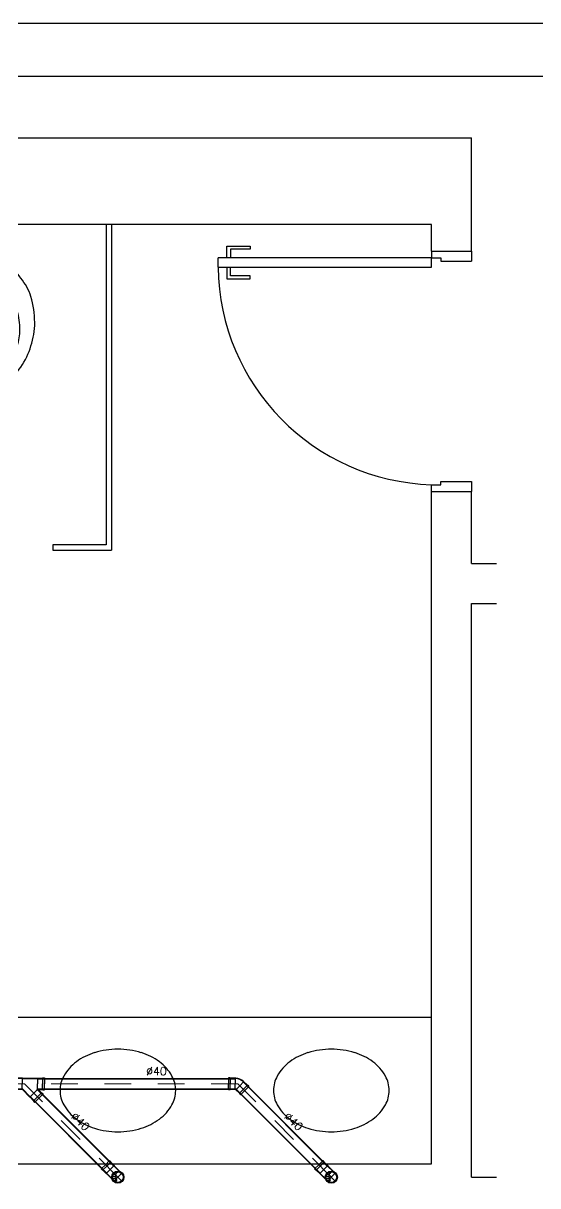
# Model space of a CAD drawing. Header units: millimetres. Extents: x -2485 to 3289, y -257 to 1952.
# Drawn here: x 42.345 to 44.273, y 37.39 to 41.746 of the extents above; entities that cross this region are included whole.
import ezdxf

# ---------------------------------------------------------------- set-up
doc = ezdxf.new("R2010")
doc.units = ezdxf.units.MM
doc.header["$LTSCALE"] = 0.3
doc.linetypes.add('CONTINUO', pattern=[0])
doc.linetypes.add('HID', pattern=[0.37, 0.07, -0.1, 0.03, -0.1, 0.07])
for name, color, linetype in [('PAREDE', 7, 'CONTINUO'), ('SAN', 11, 'Continuous'), ('TEX', 11, 'Continuous'), ('TEXTO', 3, 'Continuous'), ('TUB', 1, 'Continuous')]:
    doc.layers.add(name, color=color, linetype=linetype)
doc.layers.add('PROJETO ESGOTO', color=1, linetype='HID', lineweight=15)
doc.styles.add('ROMANS', font='romans.shx', dxfattribs={"height": 0.03})

# ---------------------------------------------------------------- blocks, each defined once
blk = doc.blocks.new('vs')
at = {"layer": 'SAN'}
for p, q in [((0.1669, 0.0608), (0.1669, 0.0956)), ((0.1033, 0.04), (0.1669, 0.0608)), ((0.1033, 0.04), (0.1033, 0)), ((0.1033, -0.04), (0.1033, 0)), ((0.1033, -0.04), (0.1669, -0.0608)), ((0.1669, -0.0956), (0.1669, -0.0608))]:
    blk.add_line(p, q, dxfattribs=at)
for centre, radius, start, end in [((0.3668, -0.1583), 0.336, 90.0033, 106.7766), ((0.3667, -0.102), 0.2798, 71.601, 89.9864), ((0.3376, -0.0421), 0.2164, 108.2402, 129.1699), ((0.3805, -0.0938), 0.2678, 55.0356, 73.8462), ((0.3142, -0.0363), 0.1977, 124.9644, 138.1402), ((0.3733, -0.0455), 0.1653, 107.7554, 128.0493), ((0.3947, -0.1284), 0.2508, 90, 106.6532), ((0.3946, -0.0506), 0.173, 69.9171, 89.9758), ((0.401, -0.0653), 0.185, 54.1651, 73.3468), ((0.4207, -0.0363), 0.1977, 30.64, 55.0356), ((0.3797, 0), 0.152, 163.0933, 196.9067), ((0.3508, -0.0253), 0.1357, 125.8349, 149.1749), ((0.4299, -0.0253), 0.1357, 30.8251, 54.1651), ((0.4772, 0), 0.0821, 327.4372, 32.5628), ((0.482, 0), 0.1264, 0, 30.64), ((0.482, 0), 0.1264, 329.36, 0), ((0.3508, 0.0253), 0.1357, 210.8251, 234.1651), ((0.3733, 0.0455), 0.1653, 231.9507, 252.2446), ((0.401, 0.0653), 0.185, 286.6532, 305.8349), ((0.4299, 0.0253), 0.1357, 305.8349, 329.1749), ((0.4207, 0.0363), 0.1977, 304.9644, 329.36), ((0.3142, 0.0363), 0.1977, 221.8598, 235.0356), ((0.3376, 0.0421), 0.2164, 230.8301, 251.7598), ((0.3947, 0.1284), 0.2508, 253.3468, 270), ((0.3946, 0.0506), 0.173, 270.0242, 290.0829), ((0.3805, 0.0938), 0.2678, 286.1538, 304.9644), ((0.3668, 0.1583), 0.336, 253.2234, 269.9967), ((0.3667, 0.102), 0.2798, 270.0136, 288.399)]:
    blk.add_arc(centre, radius, start, end, dxfattribs=at)
blk = doc.blocks.new('lv-eo')
at = {"layer": 'SAN'}
for centre, radius, start, end in [((0.3036, 0.0551), 0.1691, 119.2992, 143.5673), ((0.275, 0.1061), 0.1107, 90, 119.2992), ((0.275, 0.1061), 0.1107, 60.7008, 90), ((0.2464, 0.0551), 0.1691, 36.4327, 60.7008), ((0.3487, 0.0218), 0.2252, 143.5673, 162.999), ((0.2013, 0.0218), 0.2252, 17.001, 36.4327), ((0.4199, 0), 0.2996, 162.999, 180), ((0.1301, 0), 0.2996, 360, 17.001), ((0.4199, 0), 0.2996, 180, 197.001), ((0.1301, 0), 0.2996, 342.999, 0), ((0.3487, -0.0218), 0.2252, 197.001, 216.4327), ((0.2013, -0.0218), 0.2252, 323.5673, 342.999), ((0.3036, -0.0551), 0.1691, 216.4327, 240.7008), ((0.2464, -0.0551), 0.1691, 299.2992, 323.5673), ((0.275, -0.1061), 0.1107, 240.7008, 270), ((0.275, -0.1061), 0.1107, 270, 299.2992)]:
    blk.add_arc(centre, radius, start, end, dxfattribs=at)
blk = doc.blocks.new('C90C40T')
at = {"layer": 'TUB', "color": 1, "linetype": 'Continuous'}
for p, q in [((-0.0227, 0), (0.0227, 0)), ((0, -0.0227), (0, 0.0227))]:
    blk.add_line(p, q, dxfattribs=at)
at = {"layer": 'TUB', "color": 7}
for p, q in [((-0.0057, 0.0111), (0.003, 0.0198)), ((0.0011, 0.0074), (0.0107, 0.0169)), ((0.0088, 0.0044), (0.0162, 0.0118)), ((0.0133, -0.0017), (0.0195, 0.0045)), ((0.0133, -0.0123), (0.0188, -0.0068))]:
    blk.add_line(p, q, dxfattribs=at)
at = {"layer": 'TUB', "color": 4}
for p, q in [((0.038, 0.0206), (0.0095, 0.0206)), ((0.038, 0.0194), (0.0118, 0.0194)), ((0.038, 0.0206), (0.0388, 0.0212)), ((0.04, 0.0194), (0.038, 0.0194)), ((0.0388, 0.0212), (0.059, 0.0212)), ((0.04, 0.02), (0.04, 0.0194)), ((0.04, 0.02), (0.066, 0.02)), ((0.059, 0.0212), (0.0598, 0.0224)), ((0.0598, 0.0224), (0.066, 0.0224)), ((0.038, -0.0206), (0.0095, -0.0206)), ((0.038, -0.0194), (0.0118, -0.0194)), ((0.04, -0.0194), (0.038, -0.0194)), ((0.038, -0.0206), (0.0388, -0.0212)), ((0.0388, -0.0212), (0.059, -0.0212)), ((0.04, -0.02), (0.04, -0.0194)), ((0.04, -0.02), (0.066, -0.02)), ((0.059, -0.0212), (0.0598, -0.0224)), ((0.0598, -0.0224), (0.066, -0.0224))]:
    blk.add_line(p, q, dxfattribs=at)
at = {"layer": 'TUB', "color": 3}
for p, q in [((0.04, 0.0194), (0.04, 0)), ((0.04, -0.0194), (0.04, 0)), ((0.059, 0.02), (0.059, 0)), ((0.059, -0.02), (0.059, 0)), ((0.066, 0.0224), (0.066, 0)), ((0.066, -0.0224), (0.066, 0))]:
    blk.add_line(p, q, dxfattribs=at)
at = {"layer": 'TUB', "color": 4}
for radius in [0.0227, 0.02]:
    blk.add_circle((0, 0), radius, dxfattribs=at)
for centre, radius, start, end in [((0, 0.0137), 0.0063, 90, 270), ((0, -0.0069), 0.0143, 311.815, 90.1096)]:
    blk.add_arc(centre, radius, start, end, dxfattribs=at)
blk = doc.blocks.new('lv-')
at = {"layer": 'TUB', "rotation": 180}
blk.add_blockref('C90C40T', (0.05, 0), dxfattribs=at)
blk = doc.blocks.new('j45e40')
at = {"layer": 'TUB', "color": 4}
for p, q in [((-0.0212, 0.0071), (-0.0396, -0.0113)), ((-0.0212, 0.0088), (-0.0355, -0.0055)), ((-0.0202, 0.0089), (-0.0212, 0.0088)), ((-0.0212, 0.0071), (-0.0208, 0.0067)), ((-0.0208, 0.0067), (-0.0194, 0.0081)), ((0.008, 0.0206), (0.0088, 0.0212)), ((0.01, 0.0194), (0.008, 0.0194)), ((0.0088, 0.0212), (0.029, 0.0212)), ((0.01, 0.02), (0.01, 0.0194)), ((0.01, 0.02), (0.036, 0.02)), ((0.029, 0.0212), (0.0298, 0.0224)), ((0.0298, 0.0224), (0.036, 0.0224)), ((-0.0369, -0.0052), (-0.0413, -0.0096)), ((-0.0355, -0.0055), (-0.0369, -0.0052)), ((0.0071, -0.0212), (-0.0113, -0.0396)), ((-0.0052, -0.0369), (-0.0096, -0.0413)), ((0.0088, -0.0212), (-0.0055, -0.0355)), ((-0.0055, -0.0355), (-0.0052, -0.0369)), ((0.0067, -0.0208), (0.008, -0.0194)), ((0.0071, -0.0212), (0.0067, -0.0208)), ((0.01, -0.0194), (0.008, -0.0194)), ((0.0088, -0.0212), (0.029, -0.0212)), ((0.01, -0.02), (0.01, -0.0194)), ((0.01, -0.02), (0.036, -0.02)), ((0.029, -0.0212), (0.0298, -0.0224)), ((0.0298, -0.0224), (0.036, -0.0224))]:
    blk.add_line(p, q, dxfattribs=at)
at = {"layer": 'TUB', "color": 3}
for p, q in [((-0.0212, 0.0071), (-0.0071, -0.0071)), ((0.01, 0.02), (0.01, 0)), ((0.029, 0.02), (0.029, 0)), ((0.036, 0.0224), (0.036, 0)), ((-0.0413, -0.0096), (-0.0254, -0.0254)), ((-0.0346, -0.0064), (-0.0205, -0.0205)), ((-0.0096, -0.0413), (-0.0254, -0.0254)), ((-0.0064, -0.0346), (-0.0205, -0.0205)), ((0.0071, -0.0212), (-0.0071, -0.0071)), ((0.01, -0.02), (0.01, 0)), ((0.029, -0.02), (0.029, 0)), ((0.036, -0.0224), (0.036, 0))]:
    blk.add_line(p, q, dxfattribs=at)
at = {"layer": 'TUB', "color": 4, "linetype": 'Continuous'}
for radius in [0.0399, 0.0387]:
    blk.add_arc((0.008, -0.0193), radius, 90, 135, dxfattribs=at)
at = {"layer": 'TUB', "linetype": 'Continuous', "style": 'ROMANS'}
blk.add_text('JJ', height=0.000001, dxfattribs=at).set_placement((0.01, -0.0194))
blk = doc.blocks.new('JS40')
at = {"layer": 'TUB', "color": 4}
for p, q in [((-0.029, 0.0224), (-0.0352, 0.0224)), ((-0.0092, 0.02), (-0.0352, 0.02)), ((-0.0282, 0.0212), (-0.029, 0.0224)), ((-0.008, 0.0212), (-0.0282, 0.0212)), ((-0.0092, 0.02), (-0.0092, 0.0194)), ((-0.0072, 0.0206), (-0.008, 0.0212)), ((0.0471, 0.0206), (0.0479, 0.0212)), ((0.0479, 0.0212), (0.0681, 0.0212)), ((0.0491, 0.02), (0.0751, 0.02)), ((0.0491, 0.02), (0.0491, 0.0194)), ((0.0681, 0.0212), (0.0689, 0.0224)), ((0.0689, 0.0224), (0.0751, 0.0224)), ((-0.0092, -0.02), (-0.0352, -0.02)), ((-0.029, -0.0224), (-0.0352, -0.0224)), ((-0.0282, -0.0212), (-0.029, -0.0224)), ((-0.0079, -0.0212), (-0.0282, -0.0212)), ((-0.0092, -0.0194), (-0.008, -0.0194)), ((-0.0092, -0.02), (-0.0092, -0.0194)), ((0.0491, -0.0216), (0.0468, -0.0194)), ((0.0491, -0.0194), (0.0468, -0.0194)), ((0.0491, -0.02), (0.0491, -0.0194)), ((0.0491, -0.02), (0.0751, -0.02)), ((0.0495, -0.0212), (0.0491, -0.0216)), ((0.0495, -0.0212), (0.0679, -0.0396)), ((0.0512, -0.0212), (0.0681, -0.0212)), ((0.0512, -0.0212), (0.0638, -0.0338)), ((0.0638, -0.0338), (0.0652, -0.0335)), ((0.0652, -0.0335), (0.0696, -0.0379)), ((0.0681, -0.0212), (0.0689, -0.0224)), ((0.0689, -0.0224), (0.0751, -0.0224)), ((0.0194, -0.0485), (0.0195, -0.0495)), ((0.0195, -0.0495), (0.0338, -0.0638)), ((0.0216, -0.0491), (0.0202, -0.0477)), ((0.0212, -0.0495), (0.0216, -0.0491)), ((0.0212, -0.0495), (0.0396, -0.0679)), ((0.0338, -0.0638), (0.0335, -0.0652)), ((0.0335, -0.0652), (0.0379, -0.0696))]:
    blk.add_line(p, q, dxfattribs=at)
at = {"layer": 'TUB', "color": 3}
for p, q in [((-0.0352, 0.0224), (-0.0352, 0)), ((-0.0352, -0.0224), (-0.0352, 0)), ((-0.0282, 0.02), (-0.0282, 0)), ((-0.0092, 0.0194), (-0.0092, 0)), ((-0.0092, -0.0194), (-0.0092, 0)), ((0.0491, 0.0194), (0.0491, 0)), ((0.0491, -0.0194), (0.0491, 0)), ((0.0681, 0.02), (0.0681, 0)), ((0.0751, 0.0224), (0.0751, 0)), ((-0.0282, -0.02), (-0.0282, 0)), ((0.0216, -0.0491), (0.0354, -0.0354)), ((0.0491, -0.0216), (0.0354, -0.0354)), ((0.0629, -0.0346), (0.0488, -0.0488)), ((0.0696, -0.0379), (0.0537, -0.0537)), ((0.0681, -0.02), (0.0681, 0)), ((0.0751, -0.0224), (0.0751, 0)), ((0.0346, -0.0629), (0.0488, -0.0488)), ((0.0379, -0.0696), (0.0537, -0.0537))]:
    blk.add_line(p, q, dxfattribs=at)
at = {"layer": 'TUB', "color": 4, "linetype": 'Continuous'}
for p, q in [((-0.0092, 0.0194), (0.0491, 0.0194)), ((-0.0072, 0.0206), (0.0471, 0.0206)), ((0.0202, -0.0477), (-0.008, -0.0194)), ((0.0194, -0.0485), (-0.0079, -0.0212))]:
    blk.add_line(p, q, dxfattribs=at)
blk = doc.blocks.new('40')
at = {"layer": 'TEX', "color": 9, "style": 'ROMANS'}
blk.add_text('%%c40', height=0.03, dxfattribs=at).set_placement((0, 0))

msp = doc.modelspace()

# ---------------------------------------------------------------- linework, layer by layer
at = {"color": 4, "linetype": 'Continuous'}
msp.add_line((35.532076, 41.746047), (52.152076, 41.746047), dxfattribs=at)
at = {"color": 12, "linetype": 'Continuous'}
msp.add_line((51.952076, 41.546047), (36.032076, 41.546047), dxfattribs=at)
at = {"layer": 'PAREDE'}
for p, q in [((37.49981, 41.316718), (44.02481, 41.316718)), ((44.02481, 40.991718), (44.02481, 41.316718)), ((44.02481, 41.316718), (44.02481, 41.316718)), ((42.67481, 40.991718), (37.49981, 40.991718)), ((43.87481, 40.991718), (38.61481, 40.991718)), ((43.87481, 40.991718), (43.52481, 40.991718)), ((43.87481, 40.891718), (43.87481, 40.991718)), ((44.02481, 40.891718), (44.02481, 40.991718)), ((43.107722, 40.866718), (43.107722, 40.910468)), ((43.107722, 40.910468), (43.195222, 40.910468)), ((43.195222, 40.910468), (43.195222, 40.89953)), ((43.87481, 40.866718), (43.07481, 40.866718)), ((43.07481, 40.831718), (43.07481, 40.866718)), ((43.195222, 40.89953), (43.121722, 40.89953)), ((43.121722, 40.89953), (43.121722, 40.866718)), ((43.87481, 40.891718), (43.87481, 40.866718)), ((43.87481, 40.891718), (44.02481, 40.891718)), ((43.87481, 40.831718), (43.87481, 40.866718)), ((43.87481, 40.866718), (43.90981, 40.866718)), ((43.90981, 40.866718), (43.90981, 40.854218)), ((44.02481, 40.891718), (44.02481, 40.854218)), ((43.07481, 40.831718), (43.87481, 40.831718)), ((43.107722, 40.831718), (43.107722, 40.787968)), ((43.121722, 40.798905), (43.121722, 40.831718)), ((43.90981, 40.854218), (44.02481, 40.854218)), ((43.107722, 40.787968), (43.195222, 40.787968)), ((43.195222, 40.798905), (43.121722, 40.798905)), ((43.195222, 40.787968), (43.195222, 40.798905)), ((43.87481, 39.991718), (43.87481, 40.016718)), ((43.87481, 40.016718), (43.90981, 40.016718)), ((43.90981, 40.016718), (43.90981, 40.029218)), ((43.90981, 40.029218), (44.02481, 40.029218)), ((44.02481, 40.029218), (44.02481, 39.991718)), ((43.87481, 37.471718), (43.87481, 39.991718)), ((43.87481, 39.991718), (44.02481, 39.991718)), ((44.02481, 39.721718), (44.02481, 39.991718)), ((44.02481, 39.721718), (44.118468, 39.721718)), ((44.02481, 37.421718), (44.02481, 39.571718)), ((44.02481, 39.571718), (44.118468, 39.571718)), ((39.099154, 37.471718), (43.87481, 37.471718)), ((44.02481, 37.421718), (44.118468, 37.421718))]:
    msp.add_line(p, q, dxfattribs=at)
msp.add_arc((43.90029, 40.841866), 0.825541, 180.704342, 268.231371, dxfattribs=at)
at = {"layer": 'PROJETO ESGOTO', "linetype": 'HID'}
for p, q in [((39.849154, 37.771718), (43.149154, 37.771718)), ((42.699154, 37.421718), (42.349154, 37.771718)), ((43.499154, 37.421718), (43.149154, 37.771718))]:
    msp.add_line(p, q, dxfattribs=at)
at = {"layer": 'SAN', "linetype": 'CONTINUO'}
for p, q in [((42.65481, 40.991718), (42.65481, 39.791718)), ((42.65481, 40.991718), (42.65481, 39.791718)), ((42.67481, 40.991718), (42.67481, 39.791718)), ((42.67481, 40.991718), (42.67481, 39.771718)), ((42.45481, 39.791718), (42.45481, 39.771718)), ((42.65481, 39.791718), (42.45481, 39.791718)), ((42.45481, 39.791718), (42.45481, 39.771718)), ((42.65481, 39.791718), (42.45481, 39.791718)), ((42.45481, 39.771718), (42.67481, 39.771718)), ((42.45481, 39.771718), (42.67481, 39.771718)), ((39.099154, 38.021718), (43.87481, 38.021718))]:
    msp.add_line(p, q, dxfattribs=at)
at = {"layer": 'TUB', "color": 4}
for p, q in [((42.398227, 37.791718), (43.139173, 37.791718)), ((42.398227, 37.790518), (43.139173, 37.790518)), ((43.169505, 37.777953), (43.484163, 37.463296)), ((43.170354, 37.778802), (43.485012, 37.464144)), ((42.397803, 37.749656), (42.684163, 37.463296)), ((42.398227, 37.752918), (43.139173, 37.752918)), ((42.398227, 37.751718), (43.139173, 37.751718)), ((42.398651, 37.750505), (42.685012, 37.464144)), ((43.14207, 37.750518), (43.456728, 37.43586)), ((43.142918, 37.751366), (43.457576, 37.436708)), ((42.370367, 37.72222), (42.656728, 37.43586)), ((42.371216, 37.723069), (42.657576, 37.436708))]:
    msp.add_line(p, q, dxfattribs=at)

# ---------------------------------------------------------------- block references
at = {"layer": 'PROJETO ESGOTO', "linetype": 'CONTINUO', "rotation": 315.0000000000184}
for name, p in [('j45e40', (43.149154, 37.771718)), ('lv-', (42.663799, 37.457073)), ('lv-', (43.463799, 37.457073))]:
    msp.add_blockref(name, p, dxfattribs=at)
at = {"layer": 'PROJETO ESGOTO', "linetype": 'CONTINUO'}
msp.add_blockref('JS40', (42.349154, 37.771718), dxfattribs=at)
at = {"layer": 'SAN', "linetype": 'CONTINUO'}
for name, p, rotation in [('vs', (42.20981, 40.991718), 270), ('lv-eo', (42.699154, 37.471718), 90), ('lv-eo', (43.499154, 37.471718), 90)]:
    msp.add_blockref(name, p, dxfattribs=dict(at, rotation=rotation))
at = {"layer": 'TEXTO'}
msp.add_blockref('40', (42.80505, 37.803558), dxfattribs=at)
for p, rotation in [((42.520746, 37.646109), 315.6271746386524), ((43.319392, 37.646182), 316.1701026790022)]:
    msp.add_blockref('40', p, dxfattribs=dict(at, rotation=rotation))

doc.saveas('drawing.dxf')
